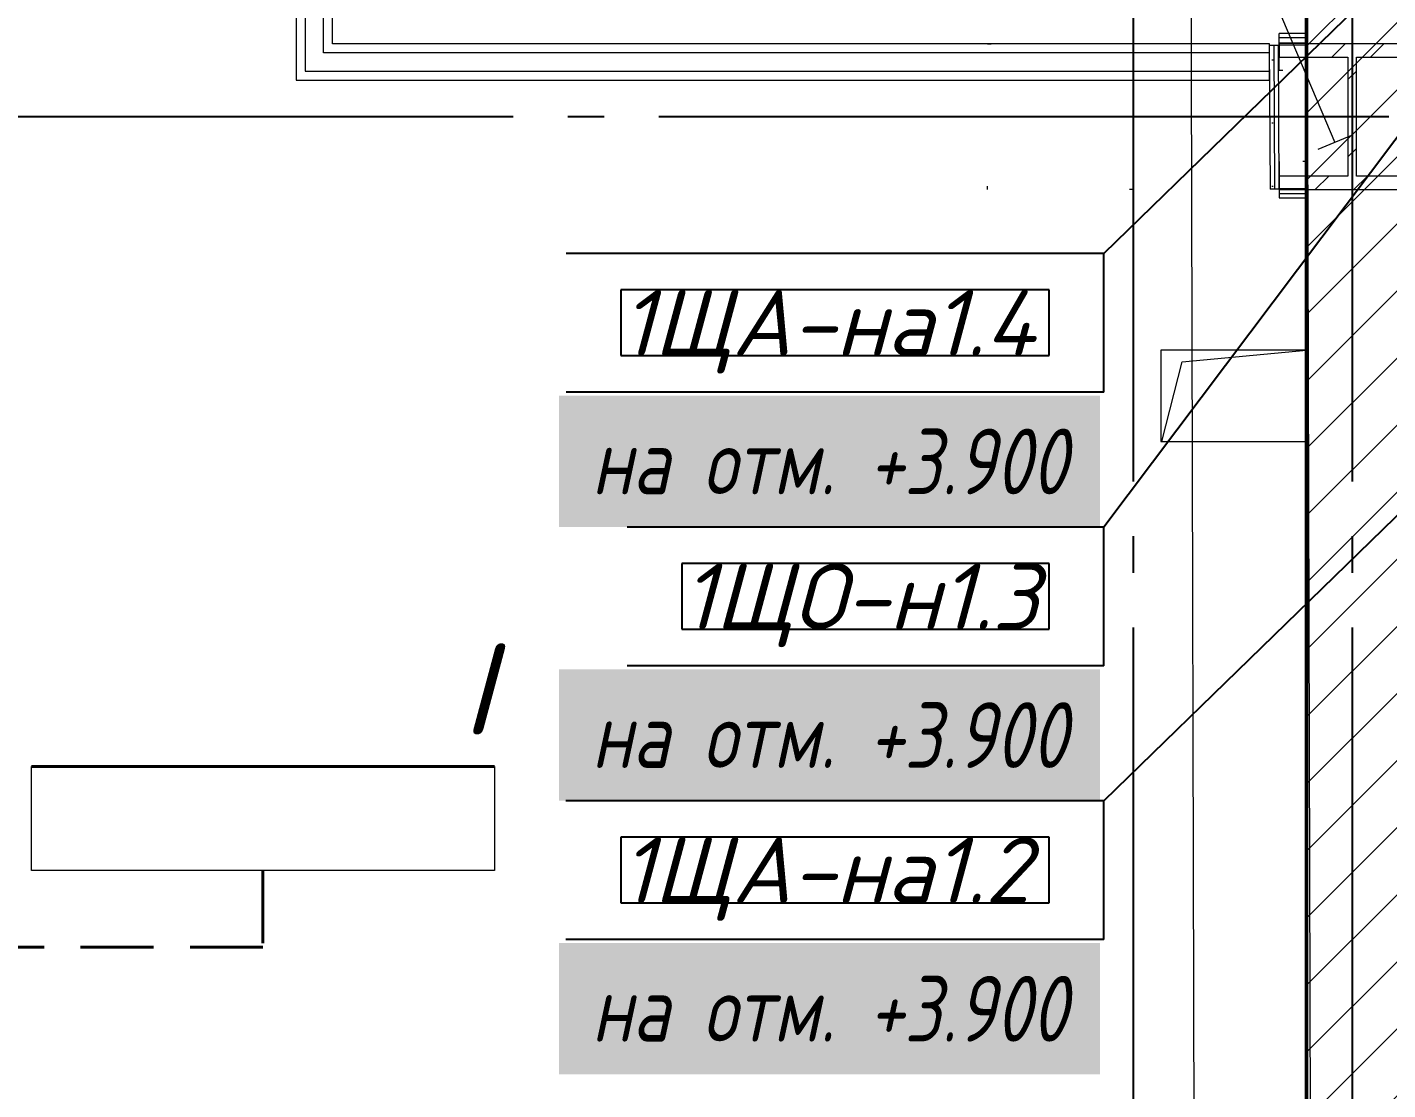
# Model space of a CAD drawing. Header units: millimetres. Extents: x 0 to 1293, y 0 to 420.
# Drawn here: x 484.87 to 522.16, y 222.92 to 252.04 of the extents above; entities that cross this region are included whole.
import ezdxf

# ---------------------------------------------------------------- set-up
doc = ezdxf.new("R2010")
doc.units = ezdxf.units.MM
for name, pattern in [('JIS_02_2.0', [3, 2, -1]), ('ГОСТ 2.303 5', [24, 20, -1.5, 1, -1.5]), ('СПКБ-0000-000-АР#001$0$Achse', [2300, 0, -800, 1500, 0]), ('СПКБ-0000-000-АР#001$0$Ashe', [300, 200, -100])]:
    doc.linetypes.add(name, pattern=pattern)
for name, color, linetype in [('@000', 7, 'Continuous'), ('Viewport1ForCustomObjects_0', 7, 'Continuous'), ('Viewport2ForCustomObjects_0', 7, 'Continuous'), ('СПКБ-0000-000-АР#001$0$Колонны новые', 7, 'Continuous'), ('СПКБ-0000-000-АР#001$0$Перекрытие новые', 7, 'Continuous'), ('СПКБ-0000-000-АР#001$0$Стены', 7, 'Continuous'), ('Строительные оси', 7, 'Continuous'), ('ЭО_АВАРИЙНОЕ ОСВЕЩЕНИЕ', 7, 'Continuous'), ('ЭО_РАБОЧЕЕ ОСВЕЩЕНИЕ', 7, 'Continuous')]:
    doc.layers.add(name, color=color, linetype=linetype)
for name, color, linetype, lineweight, true_color in [('СПКБ-0000-000-АР#001$0$Колонны новые_Ном._пера__108', 7, 'Continuous', 13, 0xfd8379), ('СПКБ-0000-000-АР#001$0$Стены_Ном._пера__161', 7, 'Continuous', 13, 0xe11606), ('СПКБ-0000-000-АР#001$0$Стены_Ном._пера__58', 7, 'Continuous', 50, 0xdf0000), ('СПКБ-0000-000-АР#001$0$Стены_Ном._пера__68', 7, 'Continuous', 20, 0xfd4435)]:
    doc.layers.add(name, color=color, linetype=linetype, lineweight=lineweight, true_color=true_color)
for name, color, linetype, lineweight in [('СПКБ-0000-000-АР#001$0$Колонны новые_Ном._пера__20', 1, 'Continuous', 20), ('СПКБ-0000-000-АР#001$0$Линии_Ном._пера__2', 8, 'Continuous', 15), ('СПКБ-0000-000-АР#001$0$Перекрытие новые_Ном._пера__2', 8, 'Continuous', 15), ('СПКБ-0000-000-АР#001$0$Перекрытие новые_Ном._пера__20', 1, 'Continuous', 20), ('СПКБ-0000-000-АР#001$0$Стены_Ном._пера__1', 7, 'Continuous', 13), ('СПКБ-0000-000-АР#001$0$Стены_Ном._пера__20', 1, 'Continuous', 20), ('СПКБ-0000-000-АР#001$0$Шахты ОВ_Ном._пера__1', 7, 'Continuous', 13)]:
    doc.layers.add(name, color=color, linetype=linetype, lineweight=lineweight)
doc.styles.add('1.8', font='isocpeui.ttf', dxfattribs={"height": 1.8})
doc.styles.add('2.5', font='isocpeui.ttf')
doc.styles.add('CustomTextStyle181', font='isocpeui.ttf', dxfattribs={"height": 1.8})
doc.styles.add('CustomTextStyle240', font='isocpeui.ttf', dxfattribs={"height": 1.8})
doc.styles.add('CustomTextStyle241', font='isocpeui.ttf', dxfattribs={"height": 1.8})
pattern_1 = [(0, (0, 0), (0, 75), [0, -75])]
pattern_2 = [(0, (0, 0), (0, 173.2051), [0, -100]), (0, (50, 86.6), (0, 173.2051), [0, -100])]

# ---------------------------------------------------------------- blocks, each defined once
blk = doc.blocks.new('СПКБ-0000-000-АР#001$0$Перекрытие_1', base_point=(22461.2, 19188))
at = {"layer": 'СПКБ-0000-000-АР#001$0$Перекрытие новые_Ном._пера__20', "color": 1, "linetype": 'Continuous', "lineweight": 20, "flags": 128}
blk.add_lwpolyline([(22461.2, 19188), (22461.2, 15677.8), (25022.7, 15677.8), (25022.7, 7088.6), (22462.8, 7088.6), (22462.8, 3579), (17926.7, 3579), (17886.7, 19190.9)], close=True, dxfattribs=at)
blk = doc.blocks.new('СПКБ-0000-000-АР#001$0$Перекрытие_14', base_point=(-24406.7, 25286.1))
at = {"layer": 'СПКБ-0000-000-АР#001$0$Перекрытие новые_Ном._пера__2', "color": 8, "linetype": 'Continuous', "lineweight": 15, "flags": 128}
blk.add_lwpolyline([(-24406.7, 25286.1), (17886.7, 25286.1), (17886.7, 19190.9), (18207.5, 19191.7), (18218.1, 15055.7), (18468.1, 15055.7), (18468.1, 13655.7), (18218.1, 13655.7), (18247.5, 3579.8), (17892.7, 3578.9), (17892.7, -2534.3), (-24406.7, -2530.3)], close=True, dxfattribs=at)
blk = doc.blocks.new('СПКБ-0000-000-АР#001$0$Стена_21', base_point=(18343.1, 18676.7))
at = {"layer": 'СПКБ-0000-000-АР#001$0$Стены_Ном._пера__20', "linetype": 'Continuous', "lineweight": 20}
h = blk.add_hatch(dxfattribs=at)
h.set_pattern_fill('КИРПИЧ_ОБЫКНОВЕННЫЙ', color=1, style=0, pattern_type=2)
h.set_pattern_definition([(45, (0, 0), (-91.9239, 91.9239), [])])
h.paths.add_polyline_path([(18218.1, 4086.3), (18468.1, 4086.3), (18468.1, 13655.7), (18368.1, 13655.7), (18218.1, 13655.7)])
at = {"layer": 'СПКБ-0000-000-АР#001$0$Стены_Ном._пера__58', "color": 12, "linetype": 'Continuous', "lineweight": 50, "true_color": 0xdf0000, "flags": 128}
blk.add_lwpolyline([(18218.1, 13655.7), (18218.1, 4086.3)], dxfattribs=at)
blk = doc.blocks.new('СПКБ-0000-000-АР#001$0$Стена_34', base_point=(18116.8, 13085.7))
at = {"layer": 'СПКБ-0000-000-АР#001$0$Стены_Ном._пера__161', "linetype": 'Continuous', "lineweight": 13, "true_color": 0xe11606}
h = blk.add_hatch(dxfattribs=at)
h.set_pattern_fill('ГИПС', color=12, style=0, pattern_type=2)
h.set_pattern_definition(pattern_1)
h.paths.add_polyline_path([(18116.8, 13085.7), (15548.6, 13085.7), (15523.6, 13060.7), (18116.8, 13060.7)])
h = blk.add_hatch(dxfattribs=at)
h.set_pattern_fill('ГИПС', color=12, style=0, pattern_type=2)
h.set_pattern_definition(pattern_1)
h.paths.add_polyline_path([(15448.6, 12985.7), (18116.8, 12985.7), (18116.8, 13010.7), (15473.6, 13010.7)])
at = {"layer": 'СПКБ-0000-000-АР#001$0$Стены_Ном._пера__161', "color": 12, "linetype": 'Continuous', "lineweight": 13, "true_color": 0xe11606}
for p, q in [((18116.8, 13060.7), (15523.6, 13060.7)), ((15473.6, 13010.7), (18116.8, 13010.7))]:
    blk.add_line(p, q, dxfattribs=at)
at = {"layer": 'СПКБ-0000-000-АР#001$0$Стены_Ном._пера__161', "color": 12, "linetype": 'Continuous', "lineweight": 13, "true_color": 0xe11606, "flags": 128}
for points in [[(18116.8, 13085.7), (15548.6, 13085.7)], [(18116.8, 12985.7), (18116.8, 13085.7)], [(15448.6, 12985.7), (18116.8, 12985.7)]]:
    blk.add_lwpolyline(points, dxfattribs=at)
blk = doc.blocks.new('СПКБ-0000-000-АР#001$0$Стена_35', base_point=(15548.6, 13085.7))
at = {"layer": 'СПКБ-0000-000-АР#001$0$Стены_Ном._пера__161', "linetype": 'Continuous', "lineweight": 13, "true_color": 0xe11606}
h = blk.add_hatch(dxfattribs=at)
h.set_pattern_fill('ГИПС', color=12, style=0, pattern_type=2)
h.set_pattern_definition(pattern_1)
h.paths.add_polyline_path([(15548.6, 13085.7), (15548.6, 16408.9), (15523.6, 16383.9), (15523.6, 13060.7)])
h = blk.add_hatch(dxfattribs=at)
h.set_pattern_fill('ГИПС', color=12, style=0, pattern_type=2)
h.set_pattern_definition(pattern_1)
h.paths.add_polyline_path([(15448.6, 16308.9), (15448.6, 12985.7), (15473.6, 13010.7), (15473.6, 16333.9)])
at = {"layer": 'СПКБ-0000-000-АР#001$0$Стены_Ном._пера__161', "color": 12, "linetype": 'Continuous', "lineweight": 13, "true_color": 0xe11606}
for p, q in [((15523.6, 13060.7), (15523.6, 16383.9)), ((15473.6, 16333.9), (15473.6, 13010.7))]:
    blk.add_line(p, q, dxfattribs=at)
at = {"layer": 'СПКБ-0000-000-АР#001$0$Стены_Ном._пера__161', "color": 12, "linetype": 'Continuous', "lineweight": 13, "true_color": 0xe11606, "flags": 128}
for points in [[(15548.6, 13085.7), (15548.6, 16408.9)], [(15448.6, 16308.9), (15448.6, 12985.7)]]:
    blk.add_lwpolyline(points, dxfattribs=at)
blk = doc.blocks.new('СПКБ-0000-000-АР#001$0$Стена_114', base_point=(18216, 13081.5))
at = {"layer": 'СПКБ-0000-000-АР#001$0$Стены_Ном._пера__20', "linetype": 'Continuous', "lineweight": 20}
h = blk.add_hatch(dxfattribs=at)
h.set_pattern_fill('ШТУКАТУРКА', color=1, style=0, pattern_type=2)
h.set_pattern_definition(pattern_2)
h.paths.add_polyline_path([(18116, 13080.9), (18118.1, 12687.4), (18130.1, 12687.4), (18128, 13081)])
h = blk.add_hatch(dxfattribs=at)
h.set_pattern_fill('ШТУКАТУРКА', color=1, style=0, pattern_type=2)
h.set_pattern_definition(pattern_2)
h.paths.add_polyline_path([(18143.1, 12687.5), (18141, 13081.1), (18128, 13081), (18130.1, 12687.4)])
at = {"layer": 'СПКБ-0000-000-АР#001$0$Стены_Ном._пера__1', "color": 7, "linetype": 'Continuous', "lineweight": 13, "flags": 128}
for points in [[(18216, 13081.5), (18141, 13081.1)], [(18218.1, 12687.9), (18143.1, 12687.5)]]:
    blk.add_lwpolyline(points, dxfattribs=at)
at = {"layer": 'СПКБ-0000-000-АР#001$0$Стены_Ном._пера__1', "color": 7, "linetype": 'СПКБ-0000-000-АР#001$0$Achse', "lineweight": 13, "flags": 128}
blk.add_lwpolyline([(18218.1, 12687.9), (18216, 13081.5)], dxfattribs=at)
at = {"layer": 'СПКБ-0000-000-АР#001$0$Стены_Ном._пера__20', "color": 1, "linetype": 'Continuous', "lineweight": 20, "flags": 128}
for points in [[(18128, 13081), (18116, 13080.9)], [(18116, 13080.9), (18118.1, 12687.4)], [(18141, 13081.1), (18128, 13081)], [(18130.1, 12687.4), (18118.1, 12687.4)], [(18143.1, 12687.5), (18130.1, 12687.4)]]:
    blk.add_lwpolyline(points, dxfattribs=at)
at = {"layer": 'СПКБ-0000-000-АР#001$0$Стены_Ном._пера__68', "color": 20, "linetype": 'Continuous', "lineweight": 20, "true_color": 0xfd4435}
for p, q in [((18128, 13081), (18130.1, 12687.4)), ((18143.1, 12687.5), (18141, 13081.1))]:
    blk.add_line(p, q, dxfattribs=at)
blk = doc.blocks.new('СПКБ-0000-000-АР#001$0$Стена_115', base_point=(18143.1, 12762.9))
at = {"layer": 'СПКБ-0000-000-АР#001$0$Стены_Ном._пера__20', "linetype": 'Continuous', "lineweight": 20}
h = blk.add_hatch(dxfattribs=at)
h.set_pattern_fill('ШТУКАТУРКА', color=1, style=0, pattern_type=2)
h.set_pattern_definition(pattern_2)
h.paths.add_polyline_path([(18218.1, 12687.9), (18143.1, 12687.9), (18143.1, 12674.9), (18218.1, 12674.9)])
h = blk.add_hatch(dxfattribs=at)
h.set_pattern_fill('ШТУКАТУРКА', color=1, style=0, pattern_type=2)
h.set_pattern_definition(pattern_2)
h.paths.add_polyline_path([(18143.1, 12662.9), (18218.1, 12662.9), (18218.1, 12674.9), (18143.1, 12674.9)])
at = {"layer": 'СПКБ-0000-000-АР#001$0$Стены_Ном._пера__1', "color": 7, "linetype": 'СПКБ-0000-000-АР#001$0$Achse', "lineweight": 13, "flags": 128}
blk.add_lwpolyline([(18218.1, 12762.9), (18143.1, 12762.9)], dxfattribs=at)
at = {"layer": 'СПКБ-0000-000-АР#001$0$Стены_Ном._пера__1', "color": 7, "linetype": 'Continuous', "lineweight": 13, "flags": 128}
for points in [[(18143.1, 12762.9), (18143.1, 12687.9)], [(18218.1, 12762.9), (18218.1, 12687.9)]]:
    blk.add_lwpolyline(points, dxfattribs=at)
at = {"layer": 'СПКБ-0000-000-АР#001$0$Стены_Ном._пера__20', "color": 1, "linetype": 'Continuous', "lineweight": 20, "flags": 128}
for points in [[(18143.1, 12687.9), (18143.1, 12674.9)], [(18218.1, 12687.9), (18218.1, 12674.9)], [(18143.1, 12674.9), (18143.1, 12662.9)], [(18143.1, 12662.9), (18218.1, 12662.9)], [(18218.1, 12674.9), (18218.1, 12662.9)]]:
    blk.add_lwpolyline(points, dxfattribs=at)
at = {"layer": 'СПКБ-0000-000-АР#001$0$Стены_Ном._пера__68', "color": 20, "linetype": 'Continuous', "lineweight": 20, "true_color": 0xfd4435}
for p, q in [((18218.1, 12687.9), (18143.1, 12687.9)), ((18143.1, 12674.9), (18218.1, 12674.9))]:
    blk.add_line(p, q, dxfattribs=at)
blk = doc.blocks.new('СПКБ-0000-000-АР#001$0$Стена_116', base_point=(18143.1, 13013.6))
at = {"layer": 'СПКБ-0000-000-АР#001$0$Стены_Ном._пера__20', "linetype": 'Continuous', "lineweight": 20}
h = blk.add_hatch(dxfattribs=at)
h.set_pattern_fill('ШТУКАТУРКА', color=1, style=0, pattern_type=2)
h.set_pattern_definition(pattern_2)
h.paths.add_polyline_path([(18218.1, 13113.6), (18143.1, 13113.6), (18143.1, 13101.6), (18218.1, 13101.6)])
h = blk.add_hatch(dxfattribs=at)
h.set_pattern_fill('ШТУКАТУРКА', color=1, style=0, pattern_type=2)
h.set_pattern_definition(pattern_2)
h.paths.add_polyline_path([(18143.1, 13088.6), (18218.1, 13088.6), (18218.1, 13101.6), (18143.1, 13101.6)])
at = {"layer": 'СПКБ-0000-000-АР#001$0$Стены_Ном._пера__1', "color": 7, "linetype": 'Continuous', "lineweight": 13, "flags": 128}
for points in [[(18143.1, 13013.6), (18143.1, 13088.6)], [(18218.1, 13013.6), (18218.1, 13088.6)]]:
    blk.add_lwpolyline(points, dxfattribs=at)
at = {"layer": 'СПКБ-0000-000-АР#001$0$Стены_Ном._пера__1', "color": 7, "linetype": 'СПКБ-0000-000-АР#001$0$Achse', "lineweight": 13, "flags": 128}
blk.add_lwpolyline([(18143.1, 13013.6), (18218.1, 13013.6)], dxfattribs=at)
at = {"layer": 'СПКБ-0000-000-АР#001$0$Стены_Ном._пера__20', "color": 1, "linetype": 'Continuous', "lineweight": 20, "flags": 128}
for points in [[(18218.1, 13113.6), (18143.1, 13113.6)], [(18143.1, 13101.6), (18143.1, 13113.6)], [(18143.1, 13088.6), (18143.1, 13101.6)], [(18218.1, 13101.6), (18218.1, 13113.6)], [(18218.1, 13088.6), (18218.1, 13101.6)]]:
    blk.add_lwpolyline(points, dxfattribs=at)
at = {"layer": 'СПКБ-0000-000-АР#001$0$Стены_Ном._пера__68', "color": 20, "linetype": 'Continuous', "lineweight": 20, "true_color": 0xfd4435}
for p, q in [((18218.1, 13101.6), (18143.1, 13101.6)), ((18143.1, 13088.6), (18218.1, 13088.6))]:
    blk.add_line(p, q, dxfattribs=at)
blk = doc.blocks.new('СПКБ-0000-000-АР#001$0$Колонна_114', base_point=(18343.1, 12885.7))
at = {"layer": 'СПКБ-0000-000-АР#001$0$Колонны новые_Ном._пера__108', "linetype": 'Continuous', "lineweight": 13, "true_color": 0xfd8379}
h = blk.add_hatch(dxfattribs=at)
h.set_pattern_fill('СТАЛЬ', color=11, style=0, pattern_type=2)
h.set_pattern_definition([(45, (0, 0), (-159.099, 159.099), []), (45, (-53.03, 53.03), (-159.099, 159.099), [])])
h.paths.add_polyline_path([(18143.1, 12685.7), (18543.1, 12685.7), (18543.1, 12722.4), (18354.8, 12722.4), (18354.8, 13049.1), (18543.1, 13049.1), (18543.1, 13085.7), (18143.1, 13085.7), (18143.1, 13049.1), (18331.4, 13049.1), (18331.4, 12722.4), (18143.1, 12722.4)])
at = {"layer": 'СПКБ-0000-000-АР#001$0$Колонны новые_Ном._пера__20', "color": 1, "linetype": 'Continuous', "lineweight": 20}
for p, q in [((18543.1, 13085.7), (18143.1, 13085.7)), ((18143.1, 13085.7), (18143.1, 13049.1)), ((18543.1, 13049.1), (18543.1, 13085.7)), ((18143.1, 13049.1), (18331.4, 13049.1)), ((18331.4, 13049.1), (18331.4, 12722.4)), ((18354.8, 12722.4), (18354.8, 13049.1)), ((18354.8, 13049.1), (18543.1, 13049.1)), ((18331.4, 12722.4), (18143.1, 12722.4)), ((18143.1, 12722.4), (18143.1, 12685.7)), ((18543.1, 12722.4), (18354.8, 12722.4)), ((18543.1, 12685.7), (18543.1, 12722.4)), ((18143.1, 12685.7), (18543.1, 12685.7))]:
    blk.add_line(p, q, dxfattribs=at)
blk = doc.blocks.new('*E595')
at = {"layer": 'СПКБ-0000-000-АР#001$0$Линии_Ном._пера__2', "color": 8, "linetype": 'СПКБ-0000-000-АР#001$0$Achse', "lineweight": 15}
for p, q in [((449.75, 181.5), (453.75, 181.5)), ((449.75, 177.5), (449.75, 181.5)), ((453.75, 181.5), (453.75, 177.5)), ((453.75, 177.5), (449.75, 177.5))]:
    blk.add_line(p, q, dxfattribs=at)
at = {"layer": 'СПКБ-0000-000-АР#001$0$Шахты ОВ_Ном._пера__1', "color": 7, "linetype": 'СПКБ-0000-000-АР#001$0$Ashe', "lineweight": 13}
for p, q in [((455.085, 172.777), (458.5, 173.1)), ((454.53, 170.6), (455.085, 172.777))]:
    blk.add_line(p, q, dxfattribs=at)
at = {"layer": 'СПКБ-0000-000-АР#001$0$Шахты ОВ_Ном._пера__1', "color": 7, "linetype": 'СПКБ-0000-000-АР#001$0$Ashe', "lineweight": 13, "flags": 128}
blk.add_lwpolyline([(454.5, 170.6), (458.5, 170.6), (458.5, 173.1), (454.5, 173.1)], close=True, dxfattribs=at)
at = {"layer": 'СПКБ-0000-000-АР#001$0$Колонны новые', "color": 1, "lineweight": 20, "xscale": 0.01, "yscale": 0.01, "zscale": 0.01}
blk.add_blockref('СПКБ-0000-000-АР#001$0$Колонна_114', (459.75, 179.5), dxfattribs=at)
at = {"layer": 'СПКБ-0000-000-АР#001$0$Перекрытие новые', "color": 8, "linetype": 'Continuous', "lineweight": 15, "xscale": 0.01, "yscale": 0.01, "zscale": 0.01}
blk.add_blockref('СПКБ-0000-000-АР#001$0$Перекрытие_14', (32.251, 303.504), dxfattribs=at)
at = {"layer": 'СПКБ-0000-000-АР#001$0$Перекрытие новые', "color": 1, "linetype": 'Continuous', "lineweight": 20, "xscale": 0.01, "yscale": 0.01, "zscale": 0.01}
blk.add_blockref('СПКБ-0000-000-АР#001$0$Перекрытие_1', (500.931, 242.523), dxfattribs=at)
at = {"layer": 'СПКБ-0000-000-АР#001$0$Стены', "color": 12, "lineweight": 50, "true_color": 0xdf0000, "xscale": 0.01, "yscale": 0.01, "zscale": 0.01}
for name, p in [('СПКБ-0000-000-АР#001$0$Стена_21', (459.75, 237.41)), ('СПКБ-0000-000-АР#001$0$Стена_116', (457.75, 180.778)), ('СПКБ-0000-000-АР#001$0$Стена_114', (458.478, 181.457)), ('СПКБ-0000-000-АР#001$0$Стена_115', (457.75, 178.272))]:
    blk.add_blockref(name, p, dxfattribs=at)
at = {"layer": 'СПКБ-0000-000-АР#001$0$Стены', "color": 12, "lineweight": 13, "true_color": 0xe11606, "xscale": 0.01, "yscale": 0.01, "zscale": 0.01}
for name, p in [('СПКБ-0000-000-АР#001$0$Стена_35', (431.805, 181.5)), ('СПКБ-0000-000-АР#001$0$Стена_34', (457.486, 181.5))]:
    blk.add_blockref(name, p, dxfattribs=at)
blk = doc.blocks.new('*E596')
at = {"layer": 'Строительные оси', "color": 3, "linetype": 'ГОСТ 2.303 5', "lineweight": 25}
for p, q in [((475.188, 318), (475.188, 14)), ((481.188, 318), (481.188, 14)), ((578.188, 188), (14.188, 188))]:
    blk.add_line(p, q, dxfattribs=at)
at = {"layer": 'ЭО_АВАРИЙНОЕ ОСВЕЩЕНИЕ', "color": 1, "lineweight": 40}
blk.add_line((444.99, 170.194), (457.68, 170.194), dxfattribs=at)
at = {"layer": 'ЭО_АВАРИЙНОЕ ОСВЕЩЕНИЕ', "color": 7, "lineweight": 0}
for p, q in [((444.99, 167.344), (444.99, 170.194)), ((457.68, 170.194), (457.68, 167.344)), ((457.68, 167.344), (444.99, 167.344))]:
    blk.add_line(p, q, dxfattribs=at)
at = {"layer": 'ЭО_АВАРИЙНОЕ ОСВЕЩЕНИЕ', "color": 1, "linetype": 'JIS_02_2.0', "lineweight": 40}
for p, q in [((451.335, 167.344), (451.335, 165.238)), ((451.335, 165.238), (382.253, 165.238))]:
    blk.add_line(p, q, dxfattribs=at)
at = {"layer": 'ЭО_РАБОЧЕЕ ОСВЕЩЕНИЕ', "color": 7, "lineweight": 0}
for p, q in [((479.147, 190.975), (480.708, 187.292)), ((481.169, 187.487), (480.248, 187.097))]:
    blk.add_line(p, q, dxfattribs=at)
blk = doc.blocks.new('CustomObjectsInViewport1_0')
at = {"layer": 'ЭО_АВАРИЙНОЕ ОСВЕЩЕНИЕ'}
for p, q in [((531.088, 262.081), (514.379, 245.837)), ((531.088, 247.094), (514.379, 230.837)), ((514.379, 245.837), (499.64, 245.837)), ((514.379, 242.037), (514.379, 245.837)), ((514.379, 242.037), (499.64, 242.037)), ((514.379, 230.837), (499.639, 230.837)), ((514.379, 227.037), (514.379, 230.837)), ((514.379, 227.037), (499.639, 227.037))]:
    blk.add_line(p, q, dxfattribs=at)
at = {"layer": 'ЭО_АВАРИЙНОЕ ОСВЕЩЕНИЕ', "color": 7, "true_color": 0xffffff}
for p, q in [((512.879, 244.837), (501.14, 244.837)), ((501.14, 244.837), (501.14, 243.037)), ((512.879, 243.037), (512.879, 244.837)), ((501.14, 243.037), (512.879, 243.037)), ((501.14, 243.037), (501.14, 243.037)), ((512.879, 229.837), (501.139, 229.837)), ((501.139, 229.837), (501.139, 228.037)), ((512.879, 228.037), (512.879, 229.837)), ((501.139, 228.037), (512.879, 228.037)), ((501.139, 228.037), (501.139, 228.037))]:
    blk.add_line(p, q, dxfattribs=at)
at = {"layer": 'ЭО_РАБОЧЕЕ ОСВЕЩЕНИЕ'}
for p, q in [((529.607, 258.574), (514.379, 238.337)), ((514.379, 238.337), (501.317, 238.337)), ((514.379, 234.537), (514.379, 238.337)), ((514.379, 234.537), (501.317, 234.537))]:
    blk.add_line(p, q, dxfattribs=at)
at = {"layer": 'ЭО_РАБОЧЕЕ ОСВЕЩЕНИЕ', "color": 7, "true_color": 0xffffff}
for p, q in [((512.879, 237.337), (502.817, 237.337)), ((502.817, 237.337), (502.817, 235.537)), ((512.879, 235.537), (512.879, 237.337)), ((502.817, 235.537), (512.879, 235.537)), ((502.817, 235.537), (502.817, 235.537))]:
    blk.add_line(p, q, dxfattribs=at)
at = {"layer": 'ЭО_АВАРИЙНОЕ ОСВЕЩЕНИЕ'}
for s, style, p in [('1ЩА-на1.4', 'CustomTextStyle240', (501.14, 243.037)), ('1ЩА-на1.2', 'CustomTextStyle241', (501.139, 228.037))]:
    blk.add_text(s, height=1.8, dxfattribs=dict(at, style=style)).set_placement(p)
at = {"layer": 'ЭО_РАБОЧЕЕ ОСВЕЩЕНИЕ', "style": 'CustomTextStyle181'}
blk.add_text('1ЩО-н1.3', height=1.8, dxfattribs=at).set_placement((502.817, 235.537))

msp = doc.modelspace()

# ---------------------------------------------------------------- block references
at = {"layer": '@000', "color": 1, "linetype": 'JIS_02_2.0', "lineweight": 40}
msp.add_blockref('*E595', (61.438, 70.086), dxfattribs=at)
at = {"layer": 'Viewport1ForCustomObjects_0'}
msp.add_blockref('CustomObjectsInViewport1_0', (0, 0), dxfattribs=at)
at = {"layer": 'Viewport2ForCustomObjects_0'}
msp.add_blockref('*E596', (40, 61.586), dxfattribs=at)

# ---------------------------------------------------------------- texts
at = {"layer": 'ЭО_АВАРИЙНОЕ ОСВЕЩЕНИЕ', "char_height": 1.8, "attachment_point": 3, "style": '1.8', "bg_fill": 1, "box_fill_scale": 1.5, "bg_fill_color": 7, "bg_fill_true_color": 16777215, "bg_fill_transparency": 0}
for insert in [(513.379, 241.037), (513.379, 226.037)]:
    msp.add_mtext('{\\W0.8;на отм. +3.900}', dxfattribs=dict(at, insert=insert))
at = {"layer": 'ЭО_АВАРИЙНОЕ ОСВЕЩЕНИЕ', "insert": (497.201, 233.904), "char_height": 2.5, "attachment_point": 5, "style": '2.5'}
msp.add_mtext('I', dxfattribs=at)
at = {"layer": 'ЭО_РАБОЧЕЕ ОСВЕЩЕНИЕ', "insert": (513.379, 233.537), "char_height": 1.8, "attachment_point": 3, "style": '1.8', "bg_fill": 1, "box_fill_scale": 1.5, "bg_fill_color": 7, "bg_fill_true_color": 16777215, "bg_fill_transparency": 0}
msp.add_mtext('{\\W0.8;на отм. +3.900}', dxfattribs=at)

doc.saveas('drawing.dxf')
